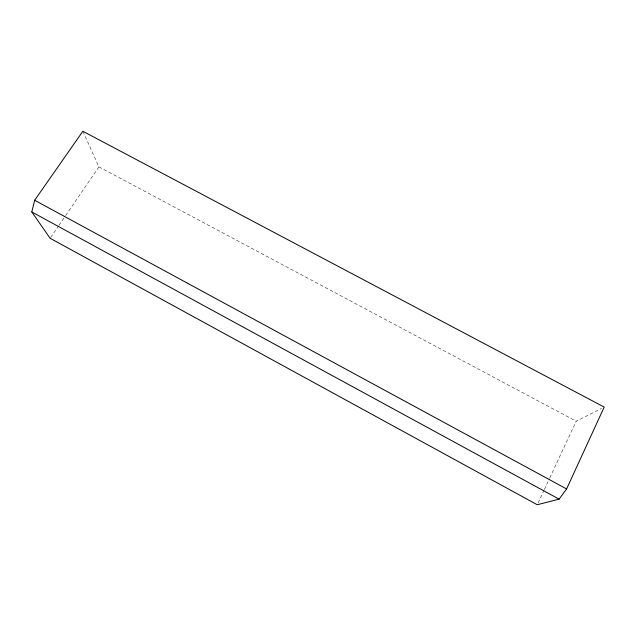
<?xml version="1.0" encoding="UTF-8"?>
<svg xmlns="http://www.w3.org/2000/svg" width="636" height="636" viewBox="0 0 636 636"><rect width="100%" height="100%" fill="white"/><g stroke="black" fill="none" stroke-linecap="round" stroke-linejoin="round"><path stroke-width="0.48" stroke-dasharray="3.18 2.39" d="M538.088 502.941L543.947 490.364M544.368 489.466L549.393 478.693M549.814 477.795L576.208 421.223L601.577 408.415M50.657 237.451L58.425 226.09M58.981 225.279L65.079 216.359M65.635 215.548L98.93 166.863L83.26 132.153M98.93 166.863L576.208 421.223"/><path stroke-width="0.95" d="M31.8 211.955L34.646 200.253L82.855 131.262L604.2 407.088L566.597 488.949L559.092 499.149L537.245 504.738L50.101 238.262L31.8 211.955L559.092 499.149M34.646 200.253L566.597 488.949"/></g></svg>
